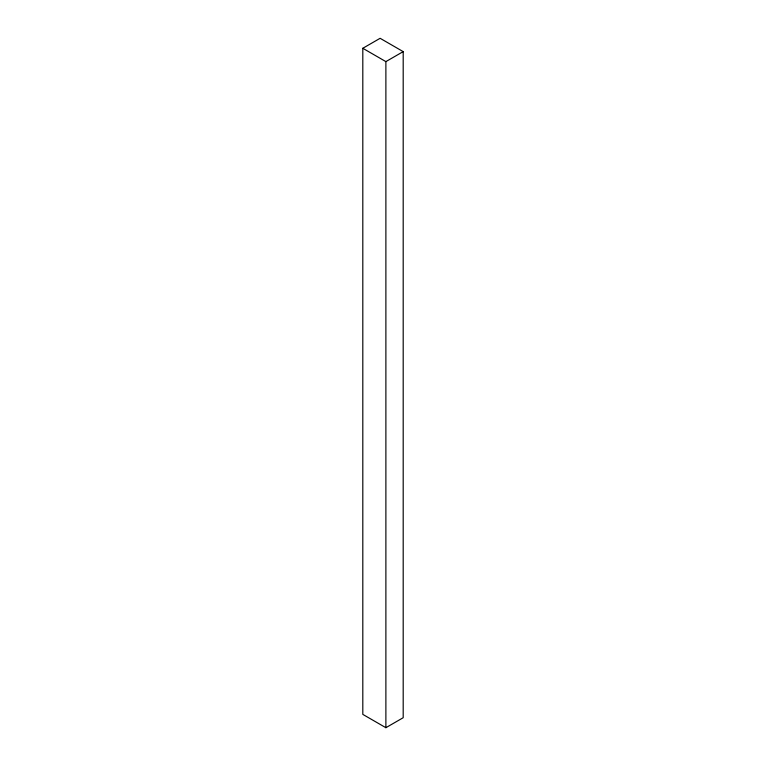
<?xml version="1.0" encoding="UTF-8"?>
<svg xmlns="http://www.w3.org/2000/svg" width="766" height="766" viewBox="0 0 766 766"><rect width="100%" height="100%" fill="white"/><g stroke="black" fill="none" stroke-linecap="round" stroke-linejoin="round"><path stroke-width="1.15" d="M362.806 48.287L380.118 38.3L403.194 51.619L403.194 717.713L385.882 727.7L362.806 714.381L362.806 48.287L385.882 61.615L403.194 51.619M385.882 61.615L385.882 727.7"/></g></svg>
